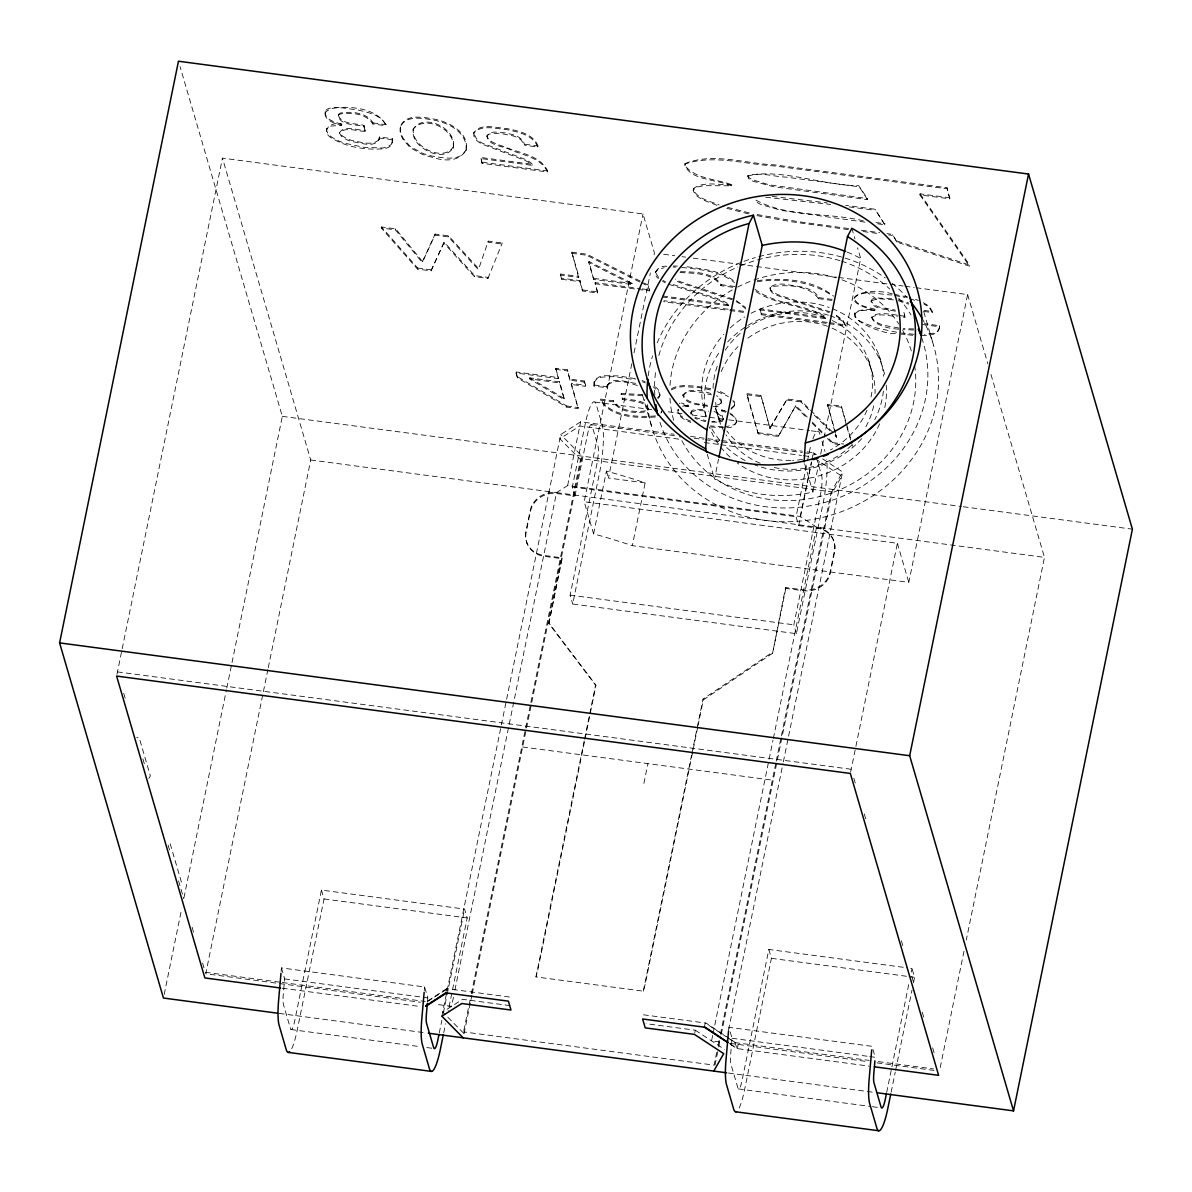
<?xml version="1.0" encoding="UTF-8"?>
<svg xmlns="http://www.w3.org/2000/svg" width="1192" height="1192" viewBox="0 0 1192 1192"><rect width="100%" height="100%" fill="white"/><g stroke="black" fill="none" stroke-linecap="round" stroke-linejoin="round"><path stroke-width="0.75" stroke-dasharray="5 3.75" d="M379.369 136.976L379.145 139.479L379.369 136.976L392.392 138.704L391.855 144.277L389.769 146.601A26.239 9.536 11.5 0 1 384.167 148.702C366.063 150.252 346.455 147.48 330.869 137.631C319.441 130.137 332.702 120.779 341.851 124.221L341.627 125.264L331.108 126.084L326.504 129.332M453.571 146.229C455.597 127.41 423.13 112.912 413.296 129.019C408.99 147.704 446.315 165.211 453.571 146.229C444.616 163.021 410.659 146.989 413.341 128.706L413.013 130.807M607.056 387.802L607.264 385.284L607.056 387.802L594.018 386.059L594.689 380.263L599.069 376.94A26.343 9.566 11.5 0 1 604.582 375.718L618.573 375.897L635.351 378.669M921.416 335.608C928.106 335.608 940.622 335.146 939.445 325.669L924.336 323.658M666.924 266.323C659.817 264.952 650.623 272.73 658.416 278.555M854.441 314.762C858.374 308.207 868.402 310.918 874.794 310.382L875.017 309.339C824.76 308.877 879.905 335.712 896.563 333.417M537.801 147.048C532.928 134.636 517.656 131.969 506.138 129.481C495.991 128.93 481.121 124.117 473.716 133.266C479.557 122.433 496.408 128.08 506.347 128.438C517.879 130.926 533.152 133.579 538.009 145.99L537.801 147.048L524.763 145.305L523.348 141.029L519.369 137.572A17.746 6.452 11.5 0 0 513.394 134.845L505.661 132.908L495.187 132.059A17.12 6.213 11.5 0 0 489.271 133.146C481.628 140.805 501.34 145.379 505.855 147.301C520.174 153.321 540.185 155.333 547.679 170.933L547.471 171.976L482.045 163.304L480.868 157.478L532.317 164.302L532.109 165.36L480.659 158.521M338.349 115.535A13.335 4.843 11.5 0 1 340.674 113.955C351.61 112.346 366.525 113.538 372.798 123.968L385.821 125.696L386.044 124.653C375.108 106.952 348.094 105.835 329.29 108.323A22.857 8.299 11.5 0 0 325.729 110.618C321.87 119.811 335.101 123.715 341.627 125.264M661.366 411.627L661.322 412.641L661.59 410.838M710.864 393.524C679.261 382.736 672.02 402.732 707.512 405.235M731.054 409.258L734.615 405.697L732.916 400.646M392.332 142.787L392.392 138.704M726.792 427.585C733.825 428.688 740.813 420.776 733.035 416.068A17.239 6.258 11.5 0 0 730.428 414.354M281.118 971.525L281.431 967.934L424.605 986.946L427.824 997.913L427.511 1001.503M281.431 967.934L284.65 978.915L283.234 995.037A13.753 2.414 -82.4 0 0 283.443 1004.513L290.475 1028.592A13.753 2.414 -82.4 0 0 294.603 1021.365L321.438 890.081L464.597 909.079L467.204 917.959L448.192 1010.95M424.292 990.522L424.605 986.946M869.713 1056.559L875.226 1057.304L872.023 1046.323L728.848 1027.325L732.052 1038.292L730.651 1054.413A13.753 2.414 -82.4 0 0 730.845 1063.905L737.893 1087.968A13.753 2.414 -82.4 0 0 742.005 1080.742L768.84 949.458L904.668 967.487M473.924 132.223L473.82 136.052L476.577 140.313A27.088 9.834 11.5 0 0 481.881 144.083L524.778 160.309A24.049 8.731 11.5 0 1 530.663 163.96L532.109 165.36M594.167 381.604L594.018 386.059M747.965 175.418L748.308 177.101L751.779 179.545L768.989 184.775L867.612 198.602L867.404 199.645L773.578 186.742L752.867 181.169L748.442 178.576L747.965 175.418C783.755 168.787 822.45 185.475 858.627 185.669L867.612 198.602M453.183 148.329C456.163 129.168 424.993 114.551 413.296 129.019M690.54 421.163L685.996 419.152A22.767 8.269 11.5 0 1 680.647 415.516L678.248 411.821L678.203 409.288C676.356 416.634 685.43 420.195 690.809 422.4M734.615 405.697L734.674 402.494L733.02 399.469M326.683 128.364C326.012 134.875 333.402 138.287 338.26 140.716A29.323 10.654 11.5 0 0 344.592 143.159L363.694 147.301L382.036 148.017A26.343 9.566 11.5 0 0 387.549 146.78L391.11 144.59L392.466 142.116M658.088 398.471C662.99 394.284 657.686 387.653 653.276 385.582M713.308 406.457C721.533 408.439 725.034 398.173 716.407 395.833M325.207 111.661C324.656 120.079 335.682 122.329 341.851 124.221M466.102 150.564C467.949 137.333 455.761 127.082 444.378 123.134A26.626 9.67 11.5 0 0 435.199 120.347C424.009 118.515 406.487 114.298 400.274 126.859C405.265 113.061 424.173 117.412 435.408 119.304A26.626 9.67 11.5 0 1 444.601 122.091C480.644 136.499 469.052 169.92 431.28 157.001A26.552 9.655 11.5 0 1 422.102 154.215L410.063 147.57L402.985 139.345A125.264 45.52 11.5 0 1 400.08 131.239L400.482 125.816M736.552 422.788L735.568 417.394L729.832 412.879M659.697 396.489L659.057 392.287L653.261 386.744M716.958 205.382C708.957 201.582 696.396 199.69 693.148 190.288L695.77 187.472L703.459 185.669L731.65 185.803L731.858 184.76C719.476 185.371 704.398 180.826 693.64 188.351L693.386 190.005C698.274 199.168 710.283 201.225 719.119 204.935M950.009 197.797L920.105 193.834L919.896 194.877L949.786 198.84L947.074 187.755L774.577 164.869C745.492 163.647 712.637 152.144 684.983 163.632L684.73 165.256C695.159 179.187 716.72 178.964 731.858 184.76M939.356 328.709L939.445 325.669M547.471 171.976C541.198 158.059 524.003 155.377 511.293 150.237C504.29 145.975 487.603 146.199 486.992 135.486M707.646 406.308C699.689 404.639 683.85 404.788 682.912 394.314M939.594 327.338L937.612 331.167A27.64 10.043 11.5 0 1 932.859 333.358L924.441 334.49M116.98 674.255L121.822 650.549M122.195 648.716L222.457 158.119L643.01 213.949L654.438 253.017L653.32 258.455M365.229 131.254L363.828 126.471C356.348 124.087 339.616 125.965 338.29 115.371C342.03 124.802 355.991 123.119 364.037 125.428L365.229 131.254C357.391 131.671 345.576 126.158 339.496 132.953L341.344 136.41L346.365 139.538A17.403 6.318 11.5 0 0 352.161 141.654C360.207 142.608 375.525 148.776 379.354 138.436M339.496 132.953C343.832 124.221 358.002 130.971 365.437 130.196M164.198 994.411L181.706 908.706M183.941 897.755L226.42 689.885M226.793 688.067L231.65 664.361M232.023 662.529L282.325 416.366L180.037 66.573M363.828 126.471L364.037 125.428M372.798 123.968L373.007 122.925C366.734 112.48 351.819 111.303 340.882 112.912A13.335 4.843 11.5 0 0 338.558 114.492L338.066 116.429M267.902 669.517L205.739 973.76L420.374 1002.248M268.274 667.684L310.725 459.993L222.457 158.119M381.276 228L381.485 226.957L395.684 228.849L422.49 261.51L422.281 262.553L395.476 229.892L381.276 228L417.483 269.079L430.983 270.882L444.184 242.125L474.639 275.59L488.124 277.393L487.915 278.436L474.416 276.648L443.975 243.168M395.476 229.892L395.684 228.849M417.483 269.079L417.692 268.036L381.485 226.957M434.916 235.122L435.125 234.079L448.624 235.867L478.633 268.662L478.409 269.705L448.416 236.91L434.916 235.122L422.281 262.553M430.983 270.882L444.184 242.125M448.416 236.91L448.624 235.867M321.438 890.081L324.03 898.962L297.195 1030.231A36.669 6.437 -82.4 0 1 290.386 1050.927M482.045 163.304L480.868 157.478M474.416 276.648L474.639 275.59M488.258 241.127L488.05 242.17L502.055 244.032L502.264 242.989L488.258 241.127L478.409 269.705M516.017 373.036L516.24 371.993L558.467 377.596L558.258 378.639L516.017 373.036L517.432 377.834L566.572 407.068L578.269 408.632L571.4 383.392L585.644 385.284L585.421 386.327L571.192 384.435L571.4 383.392M517.432 377.834L516.24 371.993M529.561 378.907L529.769 377.864L559.704 381.842L564.442 399.782L529.561 378.907L559.495 382.885L564.442 399.782M560.285 275.009L560.508 273.966L578.835 276.395L578.627 277.453L560.285 275.009L561.536 279.256L579.863 281.685L582.59 290.997L597.654 292.994L595.151 282.638L640.491 288.658M561.536 279.256L560.508 273.966M578.627 277.453L571.773 252.212L586.837 254.209L648.15 285.067L649.551 289.865L649.342 290.908L638.45 289.462M558.258 378.639L555.74 368.283L567.437 369.833L569.955 380.188L584.184 382.081L585.421 386.327M579.863 281.685L580.087 280.642L561.745 278.213M559.495 382.885L559.704 381.842M639.642 281.938L586.613 255.252L586.837 254.209M582.59 290.997L580.087 280.642M588.759 262.553L588.967 261.51L632.475 283.517L632.252 284.56L593.69 279.45L588.759 262.553L632.252 284.56M569.955 380.188L567.437 369.833M446.046 991.461L446.613 988.66L509.252 996.974L510.295 1000.535M441.845 1016.225L446.687 992.519M447.06 990.701L560.717 434.544L580.653 421.819L674.076 434.216M566.572 407.068L566.781 406.025L517.641 376.791M439.267 1033.062L441.874 1020.307M443.364 1013.006L446.717 996.601M447.089 994.784L464.597 909.079M593.69 279.45L588.967 261.51M597.654 292.994L595.151 282.638M443.722 1032.823L445.584 1023.719M453.422 997.287L451.559 1006.391L435.05 1004.2M454.912 990.001L556.545 492.624L567.63 485.561L800.279 516.434L816.55 527.132L1044.475 557.379L966.295 939.981M584.184 382.081L584.393 381.038L570.163 379.145M567.63 485.561L580.653 421.819M697.707 727.254L645.975 980.405A36.684 6.437 -82.4 0 1 643.337 991.163L535.968 976.918A36.684 6.437 -82.4 0 0 538.605 966.146L595.911 685.683L548.871 623.565L562.132 558.69L544.237 556.321A22.916 20.979 -16.3 0 1 526.134 532.422L530.41 511.502A22.916 20.979 -16.3 0 1 557.051 493.548L574.961 495.917L572.354 487.036L585.257 423.905A36.684 6.437 -82.4 0 1 596.253 404.624L602.228 425.052A36.684 6.437 -82.4 0 1 599.546 472.732L572.711 604.016L796.42 633.697L823.24 502.428A36.684 6.437 -82.4 0 0 826.771 459.561M510.027 1005.616L462.63 999.328L442.694 1012.038L464.075 1033.658L463.554 1031.885L470.989 995.484M471.362 993.651L525.299 729.742M525.672 727.925L530.5 704.263M530.872 702.446L580.713 458.562L831.256 491.819L831.778 493.592L841.731 476.13L813.987 457.892M464.075 1033.658L471.853 995.558M472.226 993.741L582.083 456.149L560.717 434.544M548.871 623.565L561.864 557.811L543.969 555.427A22.916 20.979 -16.3 0 1 525.881 531.543L530.157 510.608A22.916 20.979 -16.3 0 1 556.798 492.654L816.297 527.102A22.916 20.979 -16.3 0 1 834.385 550.987L830.109 571.922A22.916 20.979 -16.3 0 1 803.468 589.876L785.573 587.492L772.58 653.246L703.295 699.928L698.08 725.421M574.961 495.917L587.865 432.77A13.753 2.414 -82.4 0 1 591.977 425.544L597.952 445.972A13.753 2.414 -82.4 0 1 596.939 463.852L570.119 595.136L572.711 604.016M655.332 416.977C636.975 418.273 610.826 417.602 600.381 400.11L600.589 399.067L613.612 400.795C619.885 411.24 634.8 412.417 645.751 410.808A13.335 4.843 11.5 0 0 648.061 409.228M916.037 287.734L967.621 294.573L908.811 582.366L632.311 545.668A279.658 101.603 11.5 0 0 593.601 533.882L584.199 501.728L643.01 213.949M642.89 394.552L621.181 393.524L622.582 398.292C629.719 400.646 648.597 398.858 647.852 410.272A13.335 4.843 11.5 0 1 645.528 411.851C634.591 413.475 619.676 412.283 613.403 401.838L613.612 400.795M648.344 408.349L648.12 409.392C644.38 399.961 630.419 401.644 622.373 399.335L621.181 393.524M593.601 533.882L606.43 471.108A279.658 101.603 11.5 0 1 645.14 482.894L632.311 545.668M622.373 399.335L622.582 398.292M645.14 482.894L608.456 478.022L631.82 363.709M634.04 352.817L650.355 272.968M649.342 290.908L648.15 285.067M655.6 271.582L655.391 272.64L657.954 269.511L664.227 267.678M644.559 400.557L644.783 399.499M535.968 976.918L584.169 741.037M584.527 739.219L589.355 715.632M589.727 713.829L595.657 684.789L548.618 622.671M685.489 406.651L688.335 406.383L688.559 405.34L681.452 402.97M690.928 414.116L691.017 412.06L692.507 415.278A12.918 4.694 11.5 0 0 696.739 417.975L705.947 420.657M732.707 287.272L720.966 285.707L721.175 284.665C712.622 271.463 693.029 272 678.933 271.642M662.454 297.017L728.744 305.808L728.953 304.765A22.752 8.269 11.5 0 0 725.004 301.934L716.615 298.268L668.98 283.234M643.889 783.397L647.927 763.625M725.645 412.223L721.354 410.763L721.562 409.72L724.319 409.556M714.038 411.359L722.114 415.293L723.41 419.48L720.683 415.382L713.829 412.402M819.232 461.289L812.929 492.072A137.542 125.845 -16.3 0 1 714.5 479.005L718.567 459.084M759.989 309.95L760.198 308.907L826.488 317.713L826.279 318.756L759.989 309.95L761.39 314.733L827.337 323.479M761.39 314.733L760.198 308.907M807.282 417.081L795.824 405.608L778.257 436.451L758.201 433.784L746.773 394.716L746.997 393.673L760.958 395.52L770.032 428.345L760.958 395.52M643.337 991.163L691.539 755.296M691.911 753.478L703.042 699.048L772.312 652.367M758.201 433.784L746.997 393.673M778.257 436.451L795.824 405.608M770.032 428.345L787.227 399.007L801.188 400.87L836.695 436.197L836.486 437.24L833.849 434.618M831.927 300.429L818.502 298.656L818.71 297.613C812.869 286.81 798.104 286.542 787.361 284.679C782.265 283.07 763.908 284.203 772.282 292.725A18.7 6.794 11.5 0 0 777.735 295.676L829.304 312.572M808.861 409.765L800.979 401.913L801.188 400.87M867.404 199.645L858.627 185.669M785.573 587.492L785.826 588.386L803.721 590.755A22.916 20.979 -16.3 0 0 830.377 572.801L834.653 551.881A22.916 20.979 -16.3 0 0 816.55 527.981L798.655 525.612L796.062 516.732L807.118 462.615M807.491 460.812L808.966 453.586A36.684 6.437 -82.4 0 1 810.873 445.406M694.712 1032.987L695.294 1030.201L646.064 1023.675M800.279 516.434L811.439 461.811M811.812 459.993L813.302 452.707L804.138 451.485M772.58 653.246L785.826 588.386M798.655 525.612L811.558 462.466M834.936 431.936L827.382 404.341L841.343 406.189L846.022 422.177M829.17 323.732L845.664 325.908L843.161 320.425L833.953 313.57M820.707 454.048L823.672 439.55M824.03 437.747L860.669 258.47L857.555 247.817M704.383 1027.176L705.232 1022.989L726.107 1036.712M877.64 223.828L884.896 224.796L875.017 209.241L845.605 205.337M796.42 633.697L793.827 624.817L820.647 493.548A13.753 2.414 -82.4 0 0 821.661 475.668L817.176 460.35M839.794 444.616L832.508 443.647L832.731 442.605L827.635 437.494M712.667 1035.431L711.549 1040.899L722.576 1042.359M713.039 1033.613L772.982 740.292M773.355 738.474L816.55 527.132M846.32 424.993L841.343 406.189M884.896 224.796L875.017 209.241M716.705 1052.387L714.097 1065.127L463.554 1031.885M718.195 1045.116L720.057 1036.012M720.43 1034.194L775.843 762.999M776.216 761.181L781.043 737.52M781.416 735.702L831.256 491.819M895.252 311.291C888.249 308.788 872.306 310.337 871.143 300.518C874.913 309.086 887.817 307.923 895.475 310.233M714.991 1065.097L718.329 1048.766M718.702 1046.948L719.804 1041.51M721.294 1034.254L832.642 489.405L842.58 471.943L822.554 458.786M898.649 329.156C869.877 327.755 857.808 308.102 897.636 315.284M728.55 1029.933L782.965 763.699M783.338 761.882L842.58 471.943M920.105 193.834L969.692 265.101L969.468 266.159L896.95 242.11L892.51 234.377L887.027 233.647M852.563 446.3L846.543 423.95M896.95 242.11L892.51 234.377M768.84 949.458L771.433 958.338L744.613 1089.622A36.669 6.437 -82.4 0 1 737.803 1110.303M904.937 317.236L903.759 311.41L904.937 317.236L901.927 316.878M949.786 198.84L947.074 187.755M923.8 311.455L932.204 312.572L932.412 311.529L929.164 306.299L922.608 302.202M850.641 772.058L855.543 748.084M855.916 746.281L897.382 543.299L584.199 501.728M886.669 1092.453L909.034 983.057M911.269 972.106L912.014 968.47L906.501 967.74M891.139 1092.215L895.237 1072.159M895.609 1070.327L911.999 990.105M913.489 982.819L914.607 977.336L912.014 968.47M940.235 1067.511L964.06 950.903M874.794 310.382C829.259 298.417 868.819 286.05 892.525 294.022M770.166 287.242L770.613 289.79L772.893 291.965A19.027 6.914 11.5 0 0 778.734 294.96L830.928 312.125M854.858 312.989L855.752 317.385A24.332 8.836 11.5 0 0 860.415 321.438L875.911 327.875L898.366 332.583M853.934 298.566C862.457 288.404 880.203 294.901 891.839 294.975M693.148 190.288L693.64 188.351M486.753 136.827L486.992 135.888A15.407 5.602 11.5 0 1 489.405 134.055L499.508 133.206L513.484 135.992A17.746 6.452 11.5 0 1 521.008 139.911L524.763 145.305M731.65 185.803C719.834 179.843 686.95 180.186 684.983 163.632M682.658 395.61C689.214 387.683 702.833 393.241 711.49 394.85M723.618 418.437L722.531 421.059L720.117 422.147L708.763 422.177M607.056 386.327C610.885 375.987 626.202 382.17 634.263 383.109A17.388 6.318 11.5 0 1 638.405 384.524M690.794 413.103L691.896 410.54L694.474 409.541L705.619 409.646M593.869 383.019L596.432 379.205A26.239 9.536 11.5 0 1 602.02 377.119L614.342 376.627L635.217 379.741M324.88 113.166C332.181 103.942 347.289 109.128 357.421 109.843C367.523 112.525 381.663 114.536 385.821 125.696M466.31 149.507C460.216 162.112 442.605 157.702 431.489 155.943A26.552 9.655 11.5 0 1 422.326 153.172L410.272 146.512L403.194 138.302A125.264 45.52 11.5 0 1 400.303 130.181L400.184 127.902M487.915 278.436L502.264 242.989M870.935 301.561L872.246 299.043L875.911 297.911L894.745 298.924M422.49 261.51L435.125 234.079M734.734 405.057L731.083 408.275M659.936 395.357L657.418 397.934M660.889 413.103L661.426 412.06M871.337 317.951C878.117 311.991 889.321 316.64 897.412 316.327M677.965 410.421L678.501 409.363M736.686 422.072L733.944 424.799L726.092 426.617M721.667 402.345L719.134 404.446L715.125 405.28M770.256 427.302L787.227 399.007M684.551 165.256L685.355 163.915C713.71 154.275 745.283 164.466 774.368 165.911L946.85 188.798M148.806 778.406L150.386 775.977L139.255 737.937L136.678 737.595M378.967 139.702C372.068 146.258 360.669 141.848 352.37 140.611A17.403 6.318 11.5 0 1 346.589 138.495L341.553 135.367L339.72 131.91M607.443 385.061C616.294 377.983 630.032 383.153 639.821 386.282M723.35 419.316L718.702 421.417L711.833 421.447M747.771 176.401C759.393 171.335 773.578 176.833 785.856 177.087L858.404 186.712M691.077 412.238L696.113 410.316L708.51 411.166M871.292 300.757L878.31 298.7L894.536 299.982M428.062 1000.833L446.613 988.66M671.334 389.888L676.326 387.683A30.247 10.981 11.5 0 1 684.163 386.655L698.691 387.549L712.548 390.261M427.183 1001.727L447.492 988.779M757.322 280.686C782.652 277.274 813.242 279.479 833.655 296.197M757.099 281.729C782.071 278.019 810.918 281.103 832.076 295.631M682.569 406.189L688.559 405.34M655.555 415.919C637.169 417.215 611.064 416.559 600.589 399.067M642.667 395.595L620.972 394.567M721.354 410.763L724.557 410.555M680.021 272.566C693.744 273.281 712.712 272.804 720.966 285.707M913.802 328.947L903.238 328.62M913.593 329.99L903.029 329.663M724.155 427.779L710.223 426.959M723.052 426.766L710.432 425.917M765.726 197.261L830.69 204.428M673.301 266.01L677.399 266.069M673.078 267.053L675.819 267.097M914.041 334.296L901.39 333.03M772.103 196.397L827.218 202.893M681.735 267.366C699.719 269.586 719.923 270.808 734.54 282.698M912.67 335.28L901.167 334.073M687.128 266.785C703.414 269.183 721.637 270.688 734.764 281.64M899.141 315.463L905.145 316.193M373.007 122.925L386.044 124.653M524.987 144.262L538.009 145.99M379.145 138.019L392.183 139.747M849.062 206.872L874.809 210.284M482.268 162.246L547.679 170.933M863.321 220.848C828.47 212.236 787.882 217.629 755.668 199.988M876.031 222.546L885.105 223.738M864.93 222.144L781.296 210.388L760.422 204.383L756.384 202.014L755.087 199.69M848.615 228.551L797.552 221.578L756.294 214.411M861.414 230.25L879.711 232.678M848.406 229.609L791.488 221.742L755.028 215.29M863.038 231.546L879.487 233.721M888.636 234.943L892.301 235.42M663.646 254.239L674.702 255.699M682.077 256.682L685.758 257.159M693.133 258.142L737.341 264.013M739.189 264.251L836.829 277.215M838.661 277.468L888.413 284.069M890.245 284.307L903.149 286.02M904.981 286.259L914.204 287.481M571.549 253.255L586.613 255.252M924.024 310.412L932.412 311.529M721.175 284.665L736.284 286.661M818.71 297.613L832.135 299.386M593.899 278.406L632.475 283.517M922.444 324.477L939.236 326.712M642.294 288.896L649.551 289.865M594.927 283.696L636.647 289.224M662.678 295.959L728.953 304.765M417.692 268.036L431.191 269.824M582.799 289.954L597.862 291.951M728.193 309.25L664.063 300.742L663.855 301.785L727.984 310.293M730.025 309.488L746.505 311.678M761.599 313.69L827.561 322.436M829.394 322.674L845.873 324.865M729.802 310.531L746.296 312.721M555.532 369.341L567.228 370.891M746.773 394.716L760.749 396.563M787.003 400.05L800.979 401.913M827.173 405.384L841.135 407.247M594.227 385.016L607.264 386.744M600.381 400.11L613.403 401.838M594.957 402.091L651.786 409.631M668.295 411.821L682.971 413.773M692.135 414.995L726.971 419.614M728.804 419.852L809.487 430.565M811.32 430.804L818.651 431.787M566.781 406.025L578.478 407.575M758.425 432.741L778.465 435.393M832.731 442.605L843.653 444.05M690.57 436.406L719.879 440.295M721.711 440.548L802.305 451.247M591.485 424.605L675.834 435.795M694.176 438.224L703.34 439.446M705.172 439.684L802.365 452.587M804.198 452.826L815.194 454.286A13.753 2.414 -82.4 0 0 813.838 455.15M678.725 439.133L579.789 426.006L559.867 438.731L581.234 460.335L580.713 458.562M704.368 442.545L719.014 444.482M720.847 444.735L801.456 455.433M803.289 455.672L810.62 456.64M282.325 416.366L961.363 506.496M963.211 506.734L1132.4 529.188M572.354 487.036L796.062 516.732M310.725 459.993L556.545 492.624M570.119 595.136L793.827 624.817M117.457 671.886L851.207 769.272M522.647 746.997L773.206 780.253M324.03 898.962L467.204 917.959M771.433 958.338L907.261 976.367M909.094 976.606L914.607 977.336M643.471 1014.794L706.111 1023.108L728.997 1038.336M284.65 978.915L427.824 997.913M732.052 1038.292L867.88 1056.321M205.307 972.285L280.493 982.268M282.325 982.506L425.35 1001.489M727.597 1037.696L735.062 1042.598L869.221 1060.403M878.4 1061.625L933.545 1068.941M729.936 1043.343L868.104 1061.67M876.984 1062.862L933.992 1070.416M282.251 988.213L420.791 1006.599M730.711 1044.49L736.909 1048.558L869.072 1066.11M279.315 1013.423L426.438 1032.957M728.476 1073.038L873.766 1092.334M290.967 1029.53L419.45 1046.591M426.796 1047.559L434.141 1048.543M738.384 1088.922L870.533 1106.459M872.365 1106.697L879.711 1107.681M898.872 328.098C890.022 325.863 876.209 326.042 871.546 316.908M894.328 294.29L908.498 297.27M894.894 295.467L905.264 297.553M705.724 421.7L696.53 419.018A12.918 4.694 11.5 0 1 694.861 418.183M749.336 212.951L722.501 206.022M748.546 213.86L723.44 207.453M710.7 388.667L695.159 386.059L684.476 385.612A30.247 10.996 11.5 0 0 676.534 386.64L674.106 387.415A26.731 9.715 11.5 0 0 670.396 390.097M898.485 299.669L908.84 303.096M898.276 300.712L908.617 304.139M875.017 309.339C867.999 306.895 856.288 306.314 854.143 297.553M909.898 298.76L918.198 301.487M688.335 406.383L679.261 403.209M897.159 241.067L969.692 265.101M721.562 409.72L727.642 411.881M915.545 299.401L918.421 300.444M717.241 391.647L726.062 395.386A26.731 9.715 11.5 0 1 728.401 396.757M642.473 381.812L645.408 382.885M668.757 284.277L716.347 299.296L724.796 302.977A22.752 8.269 11.5 0 1 728.744 305.808M720.281 391.632L728.014 395.327M731.769 299.639L680.2 282.728A18.7 6.794 11.5 0 1 674.761 279.777M733.393 299.177L681.213 282.012A19.027 6.914 11.5 0 1 675.357 279.017M641.311 282.772L647.941 286.11M662.797 280.344L665.523 281.744M662.573 281.401L665.315 282.787M736.418 300.637L745.626 307.491M529.769 377.864L564.65 398.739M813.302 452.707L816.386 454.733M695.294 1030.201L724.572 1049.452M730.517 1039.35L738.146 1044.43L737.297 1048.617L729.668 1043.536M755.952 291.504C776.975 305.957 805.256 304.511 826.279 318.756M532.317 164.302L530.887 162.917A24.049 8.731 11.5 0 0 524.987 159.266L482.089 143.04A27.088 9.834 11.5 0 1 476.785 139.255L473.79 133.549M814.121 414.995L832.538 433.307M754.864 289.164C774.338 304.049 801.098 303.766 822.54 314.882A22.752 8.269 11.5 0 1 826.488 317.713M658.64 277.512L655.57 272.506M812.363 422.192L826.369 436.227M795.615 406.651L807.073 418.139M812.154 423.235L822.331 433.441M827.427 438.537L832.508 443.647M745.849 309.056L740.336 304.109A33.182 12.054 11.5 0 0 736.209 301.68M919.896 194.877L969.468 266.159M845.664 325.908L843.385 322.004L837.872 317.057A33.182 12.054 11.5 0 0 835.905 315.82M818.502 298.656C808.787 285.022 787.331 284.59 772.088 286.572A14.051 5.096 11.5 0 0 769.808 288.822M735.062 1042.598L736.909 1048.558M967.621 294.573L987.87 363.828M990.984 374.482L1044.475 557.379M932.204 312.572L929.671 308.043A24.496 8.895 11.5 0 0 923.949 304.035M923.785 311.768L933.649 345.516M851.848 228.283L854.962 238.936M878.832 354.933L881.424 363.813M868.759 360.774L873.095 375.465M897.382 543.299L908.811 582.366M846.841 426.766L851.52 442.753M827.382 404.341L835.667 432.651M835.443 433.694L836.486 437.24M821.958 441.129L824.938 451.336M833.536 540.14L833.789 541.019M804.63 463.658L812.929 492.072M853.815 778.212L855.916 785.349M864.274 813.927L866.361 821.079M901.346 940.756L903.447 947.893M911.806 976.471L913.892 983.623M922.25 1012.202L924.336 1019.354M932.695 1047.932L934.781 1055.069M719.387 421.089L715.066 406.397A80.237 73.412 -16.3 0 0 721.801 423.279M707.228 454.152L714.5 479.005M642.562 395.52L651.92 427.481M703.042 699.048L703.295 699.928M571.773 252.212L578.835 276.395M584.393 381.038L585.644 385.284M606.43 471.108L608.456 478.022M571.192 384.435L578.269 408.632M555.74 368.283L558.467 377.596M561.864 557.811L562.132 558.69M595.657 684.789L595.911 685.683M526.73 542.39L526.998 543.284M170.188 843.727L181.84 883.54M123.73 693.327L125.816 700.464M142.906 758.902L144.977 766.009M168.132 845.158L170.218 852.295M178.576 880.873L183.791 898.738M192.15 927.316L194.236 934.468M202.595 963.047L204.681 970.199M721.562 402.836L720.713 400.393A16.792 6.094 11.5 0 0 718.448 398.247A18.014 6.541 11.5 0 0 716.824 397.219M886.237 385.18A91.695 83.887 -16.3 0 1 884.106 410.584M879.622 423.771A91.695 83.887 -16.3 0 1 737.207 462.943M730.055 457.132A91.695 83.887 -16.3 0 1 709.329 426.93M706.156 416.425A91.695 83.887 -16.3 0 1 719.759 351.64M727.642 341.925A91.695 83.887 -16.3 0 1 828.351 315.195M830.064 315.746A91.695 83.887 -16.3 0 1 884.971 376.121M883.406 391.05A91.695 83.887 -16.3 0 1 874.779 419.629M861.727 438.626A91.695 83.887 -16.3 0 1 754.745 464.91M745.075 460.544A91.695 83.887 -16.3 0 1 724.736 445.659M719.7 440.161A91.695 83.887 -16.3 0 1 710.507 426.393M706.111 416.351A91.695 83.887 -16.3 0 1 723.842 334.356M730.16 327.949A91.695 83.887 -16.3 0 1 744.657 316.938M751.049 313.287A91.695 83.887 -16.3 0 1 829.155 307.462M832.463 308.728A91.695 83.887 -16.3 0 1 883.644 376.3M921.774 317.862A146.705 134.234 -16.3 0 1 833.744 514.333A146.705 134.234 -16.3 0 1 647.554 404.475M648.18 375.867A146.705 134.234 -16.3 0 1 652.545 355.887M657.194 342.923A146.705 134.234 -16.3 0 1 755.311 257.591M758.842 256.623A146.705 134.234 -16.3 0 1 885.284 277.974M892.123 283.219A146.705 134.234 -16.3 0 1 906.903 297.389M812.944 438.76A36.684 6.437 -82.4 0 1 819.962 434.32M832.061 328.143A80.237 73.412 -16.3 0 1 875.062 393.569M873.676 405.772A80.237 73.412 -16.3 0 1 864.572 428.986M851.58 445.272A80.237 73.412 -16.3 0 1 773.995 467.502M760.168 463.226A80.237 73.412 -16.3 0 1 725.958 434.782M724.393 432.16A80.237 73.412 -16.3 0 1 715.662 398.709M721.205 371.621A80.237 73.412 -16.3 0 1 738.012 346.619M747.905 338.126A80.237 73.412 -16.3 0 1 827.606 326.37M832.359 320.603A80.237 73.412 -16.3 0 1 871.084 396.891M866.957 410.257A80.237 73.412 -16.3 0 1 830.526 449.891M802.41 459.412A80.237 73.412 -16.3 0 1 792.546 460.395M790.907 460.44A80.237 73.412 -16.3 0 1 726.837 430.938M713.084 388.294A80.237 73.412 -16.3 0 1 718.016 364.186M725.272 350.195A80.237 73.412 -16.3 0 1 740.187 333.313M745.313 329.245A80.237 73.412 -16.3 0 1 826.503 318.055M914.592 365.363A123.789 113.255 -16.3 0 1 825.505 494.918A123.789 113.255 -16.3 0 1 679.514 435.944M673.703 420.314A123.789 113.255 -16.3 0 1 669.83 394.671M669.993 385.344A123.789 113.255 -16.3 0 1 733.289 289.373M737.565 287.093A123.789 113.255 -16.3 0 1 752.375 280.627M753.895 280.075A123.789 113.255 -16.3 0 1 835.994 277.855M841.954 279.837A123.789 113.255 -16.3 0 1 898.828 324.045M902.672 330.437A123.789 113.255 -16.3 0 1 911.329 350.895M921.729 337.798A137.542 125.845 -16.3 0 1 829.304 501.117A137.542 125.845 -16.3 0 1 659.28 420.016M654.84 395.133A137.542 125.845 -16.3 0 1 655.66 371.278M658.878 355.499A137.542 125.845 -16.3 0 1 737.788 266.978M740.962 265.622A137.542 125.845 -16.3 0 1 839.973 260.675M841.582 261.182A137.542 125.845 -16.3 0 1 889.694 288.971M898.708 298.179A137.542 125.845 -16.3 0 1 911.001 314.867M847.229 252.123A137.542 125.845 -16.3 0 1 860.669 258.455M642.041 380.561A29.338 10.654 11.5 0 1 645.021 381.604"/><path stroke-width="1.5" d="M706.722 452.364L705.679 448.818L706.901 429.88L749.068 223.5L753.418 215.216L762.239 245.403L718.94 457.281M804.108 461.885L805.33 442.947L847.497 236.567L851.848 228.283A137.542 125.845 -16.3 0 1 915.247 338.737A137.542 125.845 -16.3 0 1 840.092 449.012M280.969 973.313L278.63 1000.148A36.669 6.437 -82.4 0 0 279.166 1025.448L286.199 1049.511A36.669 6.437 -82.4 0 0 289.671 1051.761M424.143 992.31L421.789 1019.145A36.669 6.437 -82.4 0 0 422.34 1044.445L429.373 1068.509A36.669 6.437 -82.4 0 0 440.37 1049.243L443.35 1034.656M427.347 1003.292L426.408 1014.034A13.753 2.414 -82.4 0 0 426.617 1023.526L433.65 1047.589A13.753 2.414 -82.4 0 0 437.777 1040.363L438.894 1034.894M728.535 1030.901L726.032 1059.524A36.669 6.437 -82.4 0 0 726.569 1084.824L733.616 1108.888A36.669 6.437 -82.4 0 0 736.373 1111.629M871.71 1049.899L869.206 1078.536A36.669 6.437 -82.4 0 0 869.743 1103.822L876.791 1127.885A36.669 6.437 -82.4 0 0 887.772 1108.62L890.767 1094.033M874.913 1060.88L873.825 1073.411A13.753 2.414 -82.4 0 0 874.019 1082.902L881.052 1106.966A13.753 2.414 -82.4 0 0 885.179 1099.739L886.297 1094.271M277.468 1013.185L163.453 998.047L59.6 642.905L178.472 61.224L1028.547 174.047L1132.4 529.188L1013.528 1110.87L877.446 1092.811M1013.528 1110.87L909.675 755.728L1028.547 174.047M713.77 1071.087L723.708 1053.639L694.429 1034.388L645.215 1027.862L642.622 1018.981L705.262 1027.295L728.148 1042.523M425.648 1006.033L445.763 992.847L508.403 1001.161L510.995 1010.041L461.781 1003.515L441.845 1016.225L463.211 1037.845M425.961 1006.152L446.642 992.966M59.6 642.905L909.675 755.728M280.537 987.989L204.875 977.947L116.607 676.073L850.358 773.459L938.626 1075.333L874.451 1066.81M428.271 1033.196L726.643 1072.8M288.315 1052.402L431.489 1071.399M735.717 1111.778L878.891 1130.776M704.383 1027.176L727.627 1042.449M910.241 298.194L921.029 335.056M647.286 378.907L657.85 415.054M647.107 397.77A146.705 134.234 -16.3 0 1 647.763 379.235M910.226 301.263A146.705 134.234 -16.3 0 1 921.774 317.862M828.5 454.316A137.542 125.845 -16.3 0 1 823.389 456.283M818.204 458.071A137.542 125.845 -16.3 0 1 812.959 459.65M705.679 448.818A137.542 125.845 -16.3 0 1 644.529 320.737A137.542 125.845 -16.3 0 1 753.418 215.216M847.497 236.567A123.789 113.255 -16.3 0 1 898.008 349.256A123.789 113.255 -16.3 0 1 805.33 442.947M706.901 429.88A123.789 113.255 -16.3 0 1 656.405 317.191A123.789 113.255 -16.3 0 1 749.083 223.5M656.986 410.823A137.542 125.845 -16.3 0 1 655.868 404.595M918.302 328.932A137.542 125.845 -16.3 0 1 920.656 334.818M762.239 245.403A137.542 125.845 -16.3 0 1 845.694 251.512M738.176 461.796A146.705 134.234 -16.3 0 0 917.035 288.688A146.705 134.234 -16.3 0 0 673.286 238.534A146.705 134.234 -16.3 0 0 738.176 461.796"/></g></svg>
